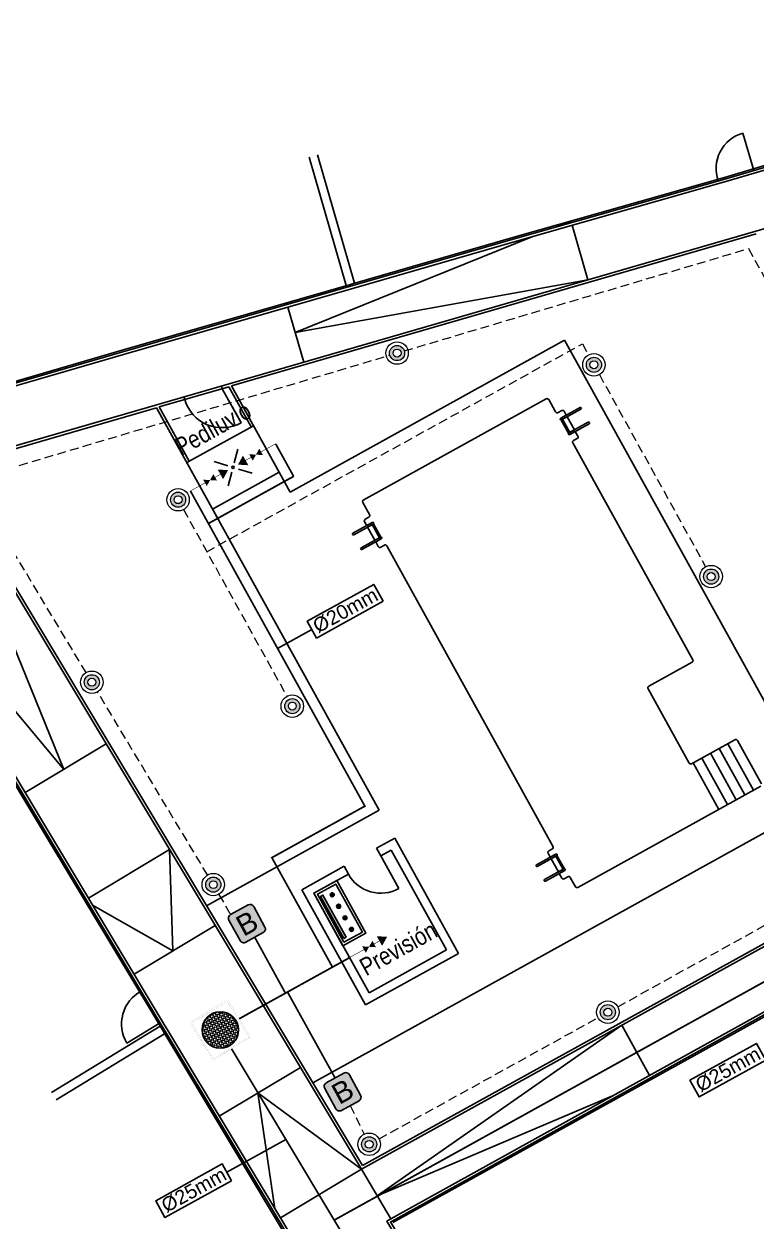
# Model space of a CAD drawing. Header units: millimetres. Extents: x 441156 to 441876, y 4514765 to 4515211.
# Drawn here: x 441502.18 to 441522.85, y 4514800.27 to 4514834.07 of the extents above; entities that cross this region are included whole.
import ezdxf

# ---------------------------------------------------------------- set-up
doc = ezdxf.new("R2010")
doc.units = ezdxf.units.MM
for name, pattern in [('CONTINUA', [0]), ('DASHED', [0.75, 0.5, -0.25]), ('HIDDEN', [0.375, 0.25, -0.125])]:
    doc.linetypes.add(name, pattern=pattern)
for name, color, linetype in [('01_piscinas', 254, 'Continuous'), ('01_textos', 7, 'Continuous'), ('INGIN CLIMATIZACION TEXTO', 7, 'Continuous'), ('INGIN ELECTRICIDAD ALUMBRADO', 120, 'HIDDEN'), ('INGIN FONTANERIA AGUA FRIA', 150, 'Continuous')]:
    doc.layers.add(name, color=color, linetype=linetype)
doc.layers.add('A-DETL', color=7, linetype='Continuous', lineweight=50, true_color=0x008000)
doc.layers.add('G-ANNO-TEXT', color=7, linetype='Continuous', lineweight=9)
doc.styles.add('Arial', font='arial.ttf', dxfattribs={"height": 0.09})
doc.styles.add('Arial Narrow', font='ARIALN.TTF', dxfattribs={"height": 0.25})
doc.styles.add('NIEVES2', font='sanss___.ttf')

# ---------------------------------------------------------------- blocks, each defined once
blk = doc.blocks.new('ARQUETA REGISTRO')
at = {"layer": 'INGIN FONTANERIA AGUA FRIA'}
h = blk.add_hatch(dxfattribs=at)
h.set_pattern_fill('ANGLE', color=256, scale=0.01)
h.set_pattern_definition([(0, (0, 0), (0, 0.06985), [0.0508, -0.01905]), (90, (0, 0), (-0.06985, 4e-18), [0.0508, -0.01905])])
edge = h.paths.add_edge_path()
edge.add_arc((52.458, 47.384), 0.416, 0, 360)
at = {"layer": 'INGIN FONTANERIA AGUA FRIA', "ltscale": 0.01, "const_width": 0.0015}
for points in [[(51.958, 47.884), (52.958, 47.884), (52.958, 46.884), (51.958, 46.884)], [(51.99, 47.852), (52.927, 47.852), (52.927, 46.916), (51.99, 46.916)]]:
    blk.add_lwpolyline(points, close=True, dxfattribs=at)
at = {"layer": 'INGIN FONTANERIA AGUA FRIA', "ltscale": 0.05}
blk.add_circle((52.458, 47.384), 0.416, dxfattribs=at)

msp = doc.modelspace()

# ---------------------------------------------------------------- hatches: boundary and pattern name
at = {"ltscale": 0.05}
h = msp.add_hatch(color=86, dxfattribs=at)
edge = h.paths.add_edge_path()
edge.add_line((441508.01443884, 4514808.92540083), (441508.50921253, 4514809.19696424))
edge.add_arc((441508.56550754, 4514809.09439781), 0.117, 28.760792309, 118.760792309, ccw=False)
edge.add_line((441508.66807397, 4514809.15069281), (441508.98366579, 4514808.57570175))
edge.add_arc((441508.88109936, 4514808.51940674), 0.117, -61.239207447, 28.760792722, ccw=False)
edge.add_line((441508.93739437, 4514808.41684031), (441508.44262067, 4514808.1452769))
edge.add_arc((441508.38632567, 4514808.24784333), 0.117, 208.760792446, 298.760792678, ccw=False)
edge.add_line((441508.28375924, 4514808.19154833), (441507.96816742, 4514808.76653939))
edge.add_arc((441508.07073384, 4514808.8228344), 0.117, 118.760792403, 208.76079246, ccw=False)
h = msp.add_hatch(color=86, dxfattribs=at)
edge = h.paths.add_edge_path()
edge.add_line((441510.71605103, 4514804.17924929), (441511.21082472, 4514804.4508127))
edge.add_arc((441511.26711973, 4514804.34824627), 0.117, 28.760792709, 118.760792089, ccw=False)
edge.add_line((441511.36968616, 4514804.40454128), (441511.68527798, 4514803.82955021))
edge.add_arc((441511.58271155, 4514803.7732552), 0.117, -61.239207666, 28.760792322, ccw=False)
edge.add_line((441511.63900656, 4514803.67068877), (441511.14423286, 4514803.39912537))
edge.add_arc((441511.08793786, 4514803.50169179), 0.117, 208.760792446, 298.760792678, ccw=False)
edge.add_line((441510.98537143, 4514803.44539679), (441510.6697796, 4514804.02038786))
edge.add_arc((441510.77234603, 4514804.07668286), 0.117, 118.760792403, 208.76079246, ccw=False)
at = {"layer": 'A-DETL', "linetype": 'CONTINUA', "lineweight": -3, "ltscale": 0.25, "true_color": 0xff8040}
h = msp.add_hatch(color=11, dxfattribs=at)
h.dxf.hatch_style = 1
h.paths.add_polyline_path([(441511.20914899, 4514808.25419417), (441510.5531271, 4514809.43953111), (441510.61874754, 4514809.47584858), (441511.27476943, 4514808.29051164)])
h = msp.add_hatch(color=11, dxfattribs=at)
h.dxf.hatch_style = 1
edge = h.paths.add_edge_path()
edge.add_arc((441510.8831025, 4514809.48641685), 0.05543369, 118.962229798, 478.962229798)
h = msp.add_hatch(color=11, dxfattribs=at)
h.dxf.hatch_style = 1
edge = h.paths.add_edge_path()
edge.add_arc((441511.06343722, 4514809.16057801), 0.05543369, 118.962229798, 478.962229798)
h = msp.add_hatch(color=11, dxfattribs=at)
h.dxf.hatch_style = 1
edge = h.paths.add_edge_path()
edge.add_arc((441511.24377195, 4514808.83473917), 0.05543369, 118.962229798, 478.962229798)
h = msp.add_hatch(color=11, dxfattribs=at)
h.dxf.hatch_style = 1
edge = h.paths.add_edge_path()
edge.add_arc((441511.42410667, 4514808.50890034), 0.05543369, 118.962229798, 478.962229798)
at = {"layer": 'INGIN ELECTRICIDAD ALUMBRADO', "linetype": 'CONTINUA', "lineweight": 13}
h = msp.add_hatch(color=86, dxfattribs=at)
h.dxf.hatch_style = 1
edge = h.paths.add_edge_path()
edge.add_arc((441512.71338391, 4514824.77835627), 0.11124836, 177.981989118, 537.981989118)
edge = h.paths.add_edge_path()
edge.add_arc((441512.71338391, 4514824.77835627), 0.21369962, 177.981989118, 357.981989118)
edge.add_arc((441512.71338391, 4514824.77835627), 0.21369962, 357.981989118, 537.981989118)
h = msp.add_hatch(color=86, dxfattribs=at)
h.dxf.hatch_style = 1
edge = h.paths.add_edge_path()
edge.add_arc((441518.2711758, 4514824.44778097), 0.11124836, 177.981989118, 537.981989118)
edge = h.paths.add_edge_path()
edge.add_arc((441518.2711758, 4514824.44778097), 0.21369962, 177.981989118, 357.981989118)
edge.add_arc((441518.2711758, 4514824.44778097), 0.21369962, 357.981989118, 537.981989118)
h = msp.add_hatch(color=86, dxfattribs=at)
h.dxf.hatch_style = 1
edge = h.paths.add_edge_path()
edge.add_arc((441506.53153864, 4514820.63825259), 0.11124836, 0, 360)
edge = h.paths.add_edge_path()
edge.add_arc((441506.53153864, 4514820.63825259), 0.21369962, 0, 180)
edge.add_arc((441506.53153864, 4514820.63825259), 0.21369962, 180, 360)
h = msp.add_hatch(color=86, dxfattribs=at)
h.dxf.hatch_style = 1
edge = h.paths.add_edge_path()
edge.add_arc((441521.57897376, 4514818.46799112), 0.11124836, 177.981989118, 537.981989118)
edge = h.paths.add_edge_path()
edge.add_arc((441521.57897376, 4514818.46799112), 0.21369962, 177.981989118, 357.981989118)
edge.add_arc((441521.57897376, 4514818.46799112), 0.21369962, 357.981989118, 537.981989118)
h = msp.add_hatch(color=86, dxfattribs=at)
h.dxf.hatch_style = 1
edge = h.paths.add_edge_path()
edge.add_arc((441504.09559606, 4514815.48458948), 0.11124836, 0, 360)
edge = h.paths.add_edge_path()
edge.add_arc((441504.09559606, 4514815.48458948), 0.21369962, 0, 180)
edge.add_arc((441504.09559606, 4514815.48458948), 0.21369962, 180, 360)
h = msp.add_hatch(color=86, dxfattribs=at)
h.dxf.hatch_style = 1
edge = h.paths.add_edge_path()
edge.add_arc((441509.75612117, 4514814.81189701), 0.11124836, 0, 360)
edge = h.paths.add_edge_path()
edge.add_arc((441509.75612117, 4514814.81189701), 0.21369962, 0, 180)
edge.add_arc((441509.75612117, 4514814.81189701), 0.21369962, 180, 360)
h = msp.add_hatch(color=86, dxfattribs=at)
h.dxf.hatch_style = 1
edge = h.paths.add_edge_path()
edge.add_arc((441507.52547312, 4514809.77185368), 0.11124836, 0, 360)
edge = h.paths.add_edge_path()
edge.add_arc((441507.52547312, 4514809.77185368), 0.21369962, 0, 180)
edge.add_arc((441507.52547312, 4514809.77185368), 0.21369962, 180, 360)
h = msp.add_hatch(color=86, dxfattribs=at)
h.dxf.hatch_style = 1
edge = h.paths.add_edge_path()
edge.add_arc((441518.66531614, 4514806.17016325), 0.11124836, -122.075540374, 237.924459626, ccw=False)
edge = h.paths.add_edge_path()
edge.add_arc((441518.66531614, 4514806.17016325), 0.21369962, 57.924459626, 237.924459626, ccw=False)
edge.add_arc((441518.66531614, 4514806.17016325), 0.21369962, -122.075540374, 57.924459626, ccw=False)
h = msp.add_hatch(color=86, dxfattribs=at)
h.dxf.hatch_style = 1
edge = h.paths.add_edge_path()
edge.add_arc((441511.92695436, 4514802.44083308), 0.11124836, 0, 360)
edge = h.paths.add_edge_path()
edge.add_arc((441511.92695436, 4514802.44083308), 0.21369962, 0, 180)
edge.add_arc((441511.92695436, 4514802.44083308), 0.21369962, 180, 360)
at = {"layer": 'INGIN FONTANERIA AGUA FRIA'}
h = msp.add_hatch(color=256, dxfattribs=at)
h.dxf.hatch_style = 1
h.paths.add_polyline_path([(441508.36317579, 4514821.88317102), (441508.51292264, 4514821.61260005), (441508.22410781, 4514821.62901425)])
h = msp.add_hatch(color=256, dxfattribs=at)
h.dxf.hatch_style = 1
h.paths.add_polyline_path([(441508.53852532, 4514821.9213098), (441508.63835655, 4514821.74092915), (441508.73133174, 4514821.90989143)])
h = msp.add_hatch(color=256, dxfattribs=at)
h.dxf.hatch_style = 1
h.paths.add_polyline_path([(441508.82404372, 4514822.07932927), (441508.92387496, 4514821.89894863), (441508.73133174, 4514821.90989143)])
h = msp.add_hatch(color=256, dxfattribs=at)
h.dxf.hatch_style = 1
h.paths.add_polyline_path([(441507.65149994, 4514821.48929573), (441507.8012468, 4514821.21872476), (441507.94070958, 4514821.47216818)])
h = msp.add_hatch(color=256, dxfattribs=at)
h.dxf.hatch_style = 1
h.paths.add_polyline_path([(441507.24054763, 4514821.20294716), (441507.34037886, 4514821.02256651), (441507.43335405, 4514821.19152879)])
h = msp.add_hatch(color=256, dxfattribs=at)
h.dxf.hatch_style = 1
h.paths.add_polyline_path([(441507.52606603, 4514821.36096663), (441507.62589727, 4514821.18058599), (441507.43335405, 4514821.19152879)])
h = msp.add_hatch(color=256, dxfattribs=at)
h.dxf.hatch_style = 1
h.paths.add_polyline_path([(441512.1412356, 4514808.3148063), (441512.29098246, 4514808.04423533), (441512.43044524, 4514808.29767875)])
h = msp.add_hatch(color=256, dxfattribs=at)
h.dxf.hatch_style = 1
h.paths.add_polyline_path([(441511.73028329, 4514808.02845773), (441511.83011452, 4514807.84807708), (441511.92308971, 4514808.01703936)])
h = msp.add_hatch(color=256, dxfattribs=at)
h.dxf.hatch_style = 1
h.paths.add_polyline_path([(441512.01580169, 4514808.1864772), (441512.11563293, 4514808.00609656), (441511.92308971, 4514808.01703936)])

# ---------------------------------------------------------------- linework, layer by layer
at = {"color": 5, "ltscale": 0.05, "elevation": 0.00000131}
for points in [[(441508.01443884, 4514808.92540083), (441508.50921253, 4514809.19696424, -0.4142135624), (441508.66807397, 4514809.15069281), (441508.98366579, 4514808.57570175, -0.4142135624), (441508.93739437, 4514808.41684031), (441508.44262067, 4514808.1452769, -0.4142135624), (441508.28375924, 4514808.19154833), (441507.96816742, 4514808.76653939, -0.4142135624)], [(441510.71605103, 4514804.17924929), (441511.21082472, 4514804.4508127, -0.4142135624), (441511.36968616, 4514804.40454128), (441511.68527798, 4514803.82955021, -0.4142135624), (441511.63900656, 4514803.67068877), (441511.14423286, 4514803.39912537, -0.4142135624), (441510.98537143, 4514803.44539679), (441510.6697796, 4514804.02038786, -0.4142135624)]]:
    msp.add_lwpolyline(points, format="xyb", close=True, dxfattribs=at)
at = {"layer": '01_piscinas'}
for p, q in [((441526.05128841, 4514830.94636513, 0.00000053), (441521.95398454, 4514829.73861566, 0.00000053)), ((441522.47139241, 4514830.98796063, 0.00000053), (441522.78297523, 4514829.93339231, 0.00000053)), ((441499.82095516, 4514821.54443353, -0.00000034), (441531.23183397, 4514830.65012054, 0.00000131)), ((441510.2284281, 4514830.30728097, 0.00000053), (441511.27515256, 4514826.68132594, 0.00000053)), ((441511.51534477, 4514826.75066355, 0.00000053), (441510.46867434, 4514830.37643142, 0.00000053)), ((441521.95398454, 4514829.73861566, 0.00000053), (441516.04495787, 4514828.05825197, 0.00000053)), ((441517.61990971, 4514828.5061247, 0.0000006), (441517.63372504, 4514828.4584675, -0.00000099)), ((441517.65460731, 4514828.38643225, -0.0000034), (441518.1017842, 4514826.8438557, -0.0000549)), ((441508.03868257, 4514823.84857943, -0.00001519), (441522.84802958, 4514828.14165507, 0.00000131)), ((441516.04495787, 4514828.05825197, 0.00000053), (441511.45381232, 4514826.73290064, 0.00000053)), ((441511.39524866, 4514826.71599474, 0.00000053), (441504.95337216, 4514824.85638269, 0.00000053)), ((441511.45381232, 4514826.73290064, 0.00000053), (441511.39524866, 4514826.71599474, 0.00000053)), ((441509.59567204, 4514826.19650103, 0.00000111), (441509.609489, 4514826.14883816, -0.00000048)), ((441509.63037102, 4514826.07680381, -0.00000289), (441510.08196408, 4514824.51899327, -0.0000549)), ((441504.95337216, 4514824.85638269, 0.00000053), (441498.98688818, 4514823.12446865, 0.00000053)), ((441509.69531915, 4514820.85527605, 0.00000131), (441517.43939835, 4514825.14121812, 0.00000131)), ((441523.34690133, 4514814.46721222, 0.00000131), (441517.43939835, 4514825.14121812, 0.00000131)), ((441505.99595542, 4514823.25641408, -0.00001276), (441507.96481373, 4514823.82716562, -0.00001674)), ((441507.75471929, 4514823.84435523, -0.00015784), (441507.7756029, 4514823.77231538, -0.00001439)), ((441508.59354165, 4514822.69114496, 0.00000219), (441507.96481373, 4514823.82716563, 0.00000219)), ((441508.03868257, 4514823.84857943, 0.00000219), (441509.69531915, 4514820.85527605, 0.00000219)), ((441506.69821605, 4514823.53808592, -0.00015784), (441506.71909965, 4514823.46604606, -0.00001439)), ((441507.77560291, 4514823.77231534, -0.00001439), (441508.30825916, 4514822.80988232, -0.00001439)), ((441516.926804, 4514823.486, 0.00000131), (441511.75591386, 4514820.62418325, 0.00000131)), ((441499.93539913, 4514821.49952186, -0.00000053), (441505.92208659, 4514823.23500028, -0.00001261)), ((441505.92208659, 4514823.23500028, 0.00000131), (441512.21190328, 4514811.87020865, 0.00000131)), ((441505.99595542, 4514823.25641408, 0.00000131), (441506.8445315, 4514821.72315949, 0.00000131)), ((441517.18909434, 4514823.11533528, 0.00000131), (441516.99476261, 4514823.46646469, 0.00000131)), ((441517.36186732, 4514823.1537794, 0.00000131), (441517.25704341, 4514823.0957947, 0.00000131)), ((441517.8797218, 4514823.24024749, 0.00000131), (441517.33281891, 4514822.9377211, 0.00000131)), ((441517.90392392, 4514823.19649526, 0.00000131), (441517.35702102, 4514822.89396886, 0.00000131)), ((441517.33281891, 4514822.9377211, 0.00000131), (441517.49032694, 4514823.0248487, 0.00000131)), ((441517.55353362, 4514822.5132769, 0.00000131), (441517.34467631, 4514822.89084617, 0.00000131)), ((441517.34624599, 4514822.88800852, 0.00000131), (441517.38345967, 4514822.90859374, 0.00000131)), ((441517.55196394, 4514822.51611455, 0.00000131), (441517.34624599, 4514822.88800852, 0.00000131)), ((441517.51452905, 4514822.98109647, 0.00000131), (441517.38345967, 4514822.90859374, 0.00000131)), ((441517.38345967, 4514822.90859374, 0.00000131), (441517.58917762, 4514822.53669978, 0.00000131)), ((441517.38345967, 4514822.90859374, 0.00000131), (441517.58917762, 4514822.53669978, 0.00000131)), ((441517.49032694, 4514823.0248487, 0.00000131), (441517.42982166, 4514823.13422928, 0.00000131)), ((441517.720247, 4514822.6092025, 0.00000131), (441517.51452905, 4514822.98109647, 0.00000131)), ((441518.10964187, 4514822.82460129, 0.00000131), (441517.56273897, 4514822.52207489, 0.00000131)), ((441506.84366343, 4514821.72267905, 0.00000219), (441506.24952502, 4514822.79620146, 0.00000219)), ((441508.65916208, 4514822.72746243, 0.00000219), (441506.77891107, 4514821.68684202, 0.00000219)), ((441517.58917762, 4514822.53669978, 0.00000131), (441517.55196394, 4514822.51611455, 0.00000131)), ((441518.13384398, 4514822.78084906, 0.00000131), (441517.58694108, 4514822.47832266, 0.00000131)), ((441517.74444912, 4514822.56545027, 0.00000131), (441517.58694108, 4514822.47832266, 0.00000131)), ((441517.58917762, 4514822.53669978, 0.00000131), (441517.720247, 4514822.6092025, 0.00000131)), ((441517.81705545, 4514822.43419357, 0.00000131), (441517.74444912, 4514822.56545027, 0.00000131)), ((441521.06231942, 4514816.11697617, 0.00000131), (441517.6733273, 4514822.24039615, 0.00000131)), ((441517.69287215, 4514822.30836003, 0.00000131), (441517.79750533, 4514822.36623922, 0.00000131)), ((441508.22100796, 4514822.06747411, 0.00000219), (441508.11621703, 4514821.67749886, 0.00000219)), ((441499.82095516, 4514821.54443353, 0.00000053), (441511.71189566, 4514801.73911684, 0.00000053)), ((441499.93539913, 4514821.49952186, 0.00000053), (441511.73892718, 4514801.83979762, 0.00000053)), ((441506.8445315, 4514821.72315949, 0.00000131), (441506.77891107, 4514821.68684202, 0.00000219)), ((441507.93433351, 4514821.59625685, 0.00000219), (441507.54800671, 4514821.71462531, 0.00000219)), ((441508.61884429, 4514821.38652642, 0.00000219), (441508.23251749, 4514821.50489488, 0.00000219)), ((441509.38551151, 4514821.41505377, 0.00000219), (441507.5052605, 4514820.37443335, 0.00000219)), ((441508.04590318, 4514821.41582869, 0.00000219), (441507.94111224, 4514821.02585345, 0.00000219)), ((441511.74463877, 4514820.56195084, 0.00000131), (441511.94196611, 4514820.20540879, 0.00000131)), ((441511.91964293, 4514820.14334272, 0.00000131), (441511.81481901, 4514820.08535802, 0.00000131)), ((441511.46637931, 4514819.6926243, 0.00000131), (441512.01328221, 4514819.9951507, 0.00000131)), ((441511.49058142, 4514819.64887207, 0.00000131), (441512.03748432, 4514819.95139846, 0.00000131)), ((441511.79526889, 4514820.01740367, 0.00000131), (441511.85577417, 4514819.90802309, 0.00000131)), ((441511.85577417, 4514819.90802309, 0.00000131), (441512.01328221, 4514819.9951507, 0.00000131)), ((441512.01104567, 4514819.93677358, 0.00000131), (441511.87997629, 4514819.86427086, 0.00000131)), ((441511.87997629, 4514819.86427086, 0.00000131), (441512.08569424, 4514819.49237689, 0.00000131)), ((441512.04825935, 4514819.95735881, 0.00000131), (441512.01104567, 4514819.93677358, 0.00000131)), ((441512.21676362, 4514819.56487961, 0.00000131), (441512.01104567, 4514819.93677358, 0.00000131)), ((441512.01104567, 4514819.93677358, 0.00000131), (441512.21676362, 4514819.56487961, 0.00000131)), ((441512.04668967, 4514819.96019646, 0.00000131), (441512.25554698, 4514819.58262719, 0.00000131)), ((441512.2539773, 4514819.58546484, 0.00000131), (441512.04825935, 4514819.95735881, 0.00000131)), ((441511.69629937, 4514819.2769781, 0.00000131), (441512.24320227, 4514819.57950449, 0.00000131)), ((441511.72050148, 4514819.23322586, 0.00000131), (441512.26740438, 4514819.53575226, 0.00000131)), ((441512.08569424, 4514819.49237689, 0.00000131), (441512.21676362, 4514819.56487961, 0.00000131)), ((441512.26740438, 4514819.53575226, 0.00000131), (441512.10989635, 4514819.44862466, 0.00000131)), ((441512.10989635, 4514819.44862466, 0.00000131), (441512.18250268, 4514819.31736796, 0.00000131)), ((441512.21676362, 4514819.56487961, 0.00000131), (441512.2539773, 4514819.58546484, 0.00000131)), ((441512.25045703, 4514819.29781784, 0.00000131), (441512.35509021, 4514819.35569704, 0.00000131)), ((441512.42304881, 4514819.33616173, 0.00000131), (441517.12352858, 4514810.8430727, 0.00000131)), ((441498.86355519, 4514817.69998217, 0.00000053), (441506.08685011, 4514805.66846837, 0.00000053)), ((441519.81786935, 4514815.37109143, 0.00000131), (441521.04278411, 4514816.04901756, 0.00000131)), ((441520.96049313, 4514813.20327896, 0.00000131), (441519.79833405, 4514815.30313282, 0.00000131)), ((441504.50378014, 4514813.74481233, 0.00000053), (441502.21195226, 4514812.36881873, 0.00000053)), ((441522.25336649, 4514813.86166979, 0.00000131), (441521.02845174, 4514813.18374365, 0.00000131)), ((441522.0521305, 4514813.75029621, 0.00000131), (441522.77847993, 4514812.43788754, 0.00000131)), ((441522.99925123, 4514812.61721972, 0.00000131), (441522.3213251, 4514813.84213448, 0.00000131)), ((441521.31718164, 4514813.34354053, 0.00000131), (441522.04353107, 4514812.03113186, 0.00000131)), ((441521.5621646, 4514813.47912575, 0.00000131), (441522.28851403, 4514812.16671709, 0.00000131)), ((441521.80714755, 4514813.61471098, 0.00000131), (441522.53349698, 4514812.30230231, 0.00000131)), ((441521.07219869, 4514813.2079553, 0.00000131), (441521.79854812, 4514811.89554663, 0.00000131)), ((441517.81757517, 4514809.6922867, 0.00000131), (441522.97971592, 4514812.54926112, 0.00000131)), ((441510.33436987, 4514804.17920065, 0.00000131), (441524.94855879, 4514812.26738847, 0.00000131)), ((441512.21190328, 4514811.87020865, 0.00000131), (441507.33744595, 4514809.17081822, 0.00000131)), ((441512.13529883, 4514810.79909575, 0.00000131), (441512.64872876, 4514811.08325231, 0.00000131)), ((441514.44879815, 4514807.82932867, 0.00000131), (441512.64724545, 4514811.08250453, 0.00000131)), ((441504.00044429, 4514809.38980891, 0.00000054), (441506.29233072, 4514810.76583765, 0.00000053)), ((441511.71189566, 4514801.73911684, 0.00000131), (441528.12086275, 4514810.82062035, 0.00000131)), ((441512.25635707, 4514810.58036097, 0.00000131), (441512.13529883, 4514810.79909575, 0.00000131)), ((441512.25635707, 4514810.58036097, 0.00000131), (441512.55006747, 4514810.74291429, 0.00000131)), ((441512.55006747, 4514810.74291429, 0.00000131), (441512.25639879, 4514810.58028564, 0.00000131)), ((441512.55006747, 4514810.74291429, 0.00000131), (441514.10872157, 4514807.92665111, 0.00000131)), ((441516.64773879, 4514810.33081252, 0.00000131), (441517.19464169, 4514810.63333892, 0.00000131)), ((441516.97662837, 4514810.6555919, 0.00000131), (441517.03713365, 4514810.54621132, 0.00000131)), ((441517.10100241, 4514810.78153094, 0.00000131), (441516.99617849, 4514810.72354624, 0.00000131)), ((441517.03713365, 4514810.54621132, 0.00000131), (441517.19464169, 4514810.63333892, 0.00000131)), ((441512.25635707, 4514810.58036097, 0.00000131), (441512.76503733, 4514809.66180537, 0.00000131)), ((441516.6719409, 4514810.28706029, 0.00000131), (441517.2188438, 4514810.58958669, 0.00000131)), ((441517.19240515, 4514810.57496181, 0.00000131), (441517.06133577, 4514810.50245908, 0.00000131)), ((441517.06133577, 4514810.50245908, 0.00000131), (441517.26705372, 4514810.13056511, 0.00000131)), ((441517.22961883, 4514810.59554703, 0.00000131), (441517.19240515, 4514810.57496181, 0.00000131)), ((441517.3981231, 4514810.20306784, 0.00000131), (441517.19240515, 4514810.57496181, 0.00000131)), ((441517.22804915, 4514810.59838468, 0.00000131), (441517.43690646, 4514810.22081541, 0.00000131)), ((441511.2167849, 4514810.29034014, 0.00000131), (441510.02243363, 4514809.628929, 0.00000131)), ((441511.33784319, 4514810.07160538, 0.00000131), (441510.36225169, 4514809.53133963, 0.00000131)), ((441511.33767101, 4514810.07191637, 0.00000131), (441511.21661277, 4514810.29065115, 0.00000131)), ((441516.87765885, 4514809.91516632, 0.00000131), (441517.42456175, 4514810.21769272, 0.00000131)), ((441516.90186097, 4514809.87141409, 0.00000131), (441517.44876386, 4514810.17394049, 0.00000131)), ((441517.26705372, 4514810.13056511, 0.00000131), (441517.3981231, 4514810.20306784, 0.00000131)), ((441517.44876386, 4514810.17394049, 0.00000131), (441517.29125583, 4514810.08681288, 0.00000131)), ((441517.29125583, 4514810.08681288, 0.00000131), (441517.36386216, 4514809.95555619, 0.00000131)), ((441517.3981231, 4514810.20306784, 0.00000131), (441517.43533678, 4514810.22365306, 0.00000131)), ((441517.43181651, 4514809.93600607, 0.00000131), (441517.53644969, 4514809.99388526, 0.00000131)), ((441517.60310368, 4514809.97654966, 0.00000131), (441517.74961657, 4514809.711822, 0.00000131)), ((441511.82461511, 4514806.37461772, 0.00000131), (441510.02243363, 4514809.628929, 0.00000131)), ((441511.73892718, 4514801.83979762, 0.00000131), (441526.26904662, 4514809.8814574, 0.00000131)), ((441503.89183693, 4514809.32460199, 0.00000054), (441503.93614343, 4514809.35120322, 0.00000054)), ((441511.92215208, 4514806.7145304, 0.00000131), (441510.36225169, 4514809.53133963, 0.00000131)), ((441505.28725825, 4514807.24642143, 0.00000054), (441507.57918679, 4514808.62247547, 0.00000053)), ((441511.82461511, 4514806.37461772, 0.00000131), (441514.44879815, 4514807.82932867, 0.00000131)), ((441511.92215208, 4514806.7145304, 0.00000131), (441514.10872157, 4514807.92665111, 0.00000131)), ((441512.59845351, 4514800.22967197, 0.00000053), (441525.76746385, 4514807.52858077, 0.00000053)), ((441505.17865088, 4514807.18121451, 0.00000054), (441505.22295738, 4514807.20781575, 0.00000054)), ((441506.02250781, 4514805.77564041, 0.00000053), (441502.96124246, 4514803.90829092, 0.00000053)), ((441505.08368951, 4514805.2994578, 0.00000053), (441506.02820812, 4514805.86653858, 0.00000053)), ((441506.08685011, 4514805.66846837, 0.00000053), (441506.12469945, 4514805.60542726, 0.00000053)), ((441506.12469945, 4514805.60542726, 0.00000053), (441513.3669609, 4514793.54285898, 0.00000053)), ((441512.15517459, 4514800.9843944, 0.00000092), (441519.05556281, 4514805.80415981, 0.00000131)), ((441519.05556281, 4514805.80415981, 0.00000131), (441519.84111833, 4514804.38682621, 0.00000059)), ((441503.08993124, 4514803.6939494, 0.00000053), (441506.1511945, 4514805.56129762, 0.00000053)), ((441509.98750852, 4514804.61122216, 0.00000131), (441507.69555024, 4514803.23515027, 0.00000131)), ((441519.9017145, 4514804.27749595, 0.00000053), (441519.45905509, 4514804.08931873, 0.00000055)), ((441519.87747603, 4514804.32122805, 0.00000055), (441519.9017145, 4514804.27749595, 0.00000053)), ((441518.79506595, 4514803.80705288, 0.00000059), (441512.15517459, 4514800.9843944, 0.00000092)), ((441507.63124937, 4514803.19654459, 0.00000131), (441507.58694288, 4514803.16994336, 0.00000131)), ((441511.71189566, 4514801.73911684, 0.00000131), (441509.41993738, 4514800.36304495, 0.00000131)), ((441511.71189566, 4514801.73911684, 0.00000131), (441512.53513754, 4514800.33747313, 0.00000059)), ((441509.35563652, 4514800.32443927, 0.00000131), (441509.31133002, 4514800.29783803, 0.00000131))]:
    msp.add_line(p, q, dxfattribs=at)
at = {"layer": '01_piscinas', "elevation": 0.00000053}
for points in [[(441488.36147703, 4514840.63501794), (441498.88254822, 4514823.04287855), (441499.0022266, 4514823.07724494), (441504.96874427, 4514824.80916876), (441511.46914902, 4514826.68567649), (441516.06019904, 4514828.01100024), (441521.9693607, 4514829.69140232), (441526.06689455, 4514830.89921958), (441526.50330728, 4514831.0281621), (441538.39712029, 4514834.54230884), (441541.47037051, 4514835.44102805), (441541.51327342, 4514835.45357427), (441546.6929363, 4514836.96827767, 0.0058354666), (441554.77314463, 4514839.28872511, -0.0022571436), (441555.35886523, 4514839.4343453, -0.0023177097), (441555.959982, 4514839.57795839, -0.0002338764), (441555.9752604, 4514839.58154858, -0.0001087055), (441556.00353455, 4514839.58815283, -0.0248112764), (441562.52723082, 4514840.77281209, -0.026463513), (441569.55476611, 4514841.36220903, -0.0051616495), (441570.93092289, 4514841.39033601, -0.0227587176), (441579.25280141, 4514841.09564258), (441584.27949858, 4514840.78954602), (441600.23372717, 4514839.81802652)], [(441488.28720961, 4514840.61307697), (441498.8477942, 4514822.95486776), (441499.02303049, 4514823.00518795), (441504.98959869, 4514824.73712644), (441511.4899503, 4514826.61361882), (441516.08085705, 4514827.93890122), (441521.9902212, 4514829.61936088), (441526.0881, 4514830.82727982), (441526.5245586, 4514830.95623588), (441538.41827141, 4514834.47035301), (441541.49142133, 4514835.3690429), (441541.53432424, 4514835.38158912), (441546.71339255, 4514836.89611864, 0.0058339136), (441554.79313602, 4514839.21642046, -0.0022510891), (441555.37663191, 4514839.36148005, -0.002317905), (441555.97712215, 4514839.5049432, -0.0002346539), (441555.99238282, 4514839.50852925, -0.0001087055), (441556.02057791, 4514839.51511501, -0.0248121987), (441562.53719924, 4514840.69847709, -0.0264644379), (441569.55707268, 4514841.2872445, -0.0051616495), (441570.93168133, 4514841.31533984, -0.0227607777), (441579.24749072, 4514841.02082704), (441584.27493996, 4514840.71468469), (441600.2318393, 4514839.74300255)], [(441600.15542645, 4514836.84526939, 0.0164873178), (441596.29495593, 4514836.51536975, 0.0147570251), (441588.85666332, 4514835.40842934, 0.0064753203), (441583.08003958, 4514834.10548181, 0.0081662383), (441575.84636256, 4514832.24974676, 0.0216544653), (441566.72691572, 4514829.13504235, 0.0203224531), (441558.44317938, 4514825.50445053, 0.0071301443), (441552.8844203, 4514822.6439482, 0.0002218274), (441552.71279905, 4514822.55241672), (441551.42359411, 4514821.85298122), (441550.13470721, 4514821.15371826, 0.0026809456), (441548.08215867, 4514820.00791291), (441541.18054052, 4514816.1888006), (441538.56552048, 4514814.745731), (441530.65125505, 4514810.37833203), (441525.70833685, 4514807.63872531), (441512.53909855, 4514800.33969015), (441512.42506278, 4514800.27586286), (441523.2070084, 4514782.27945409)], [(441600.15344326, 4514836.77006272, 0.0164621357), (441596.30380182, 4514836.44089324, 0.0147546948), (441588.87105538, 4514835.33481359, 0.0064740219), (441583.09748773, 4514834.03253962, 0.0081654849), (441575.86684779, 4514832.17759532, 0.021652917), (441566.75420638, 4514829.06518378, 0.0203218385), (441558.47629742, 4514825.4371581, 0.0071298324), (441552.9196851, 4514822.5777561, 0.0002215412), (441552.74834387, 4514822.48637409), (441551.45935947, 4514821.78705824), (441550.1706931, 4514821.08791493, 0.002681048), (441548.11877003, 4514819.94245511), (441541.21681548, 4514816.12315664), (441538.60175705, 4514814.68006586), (441530.68755222, 4514810.31270033), (441525.74469455, 4514807.57312716), (441512.57559303, 4514800.27416781), (441512.52909938, 4514800.24814472), (441523.27134543, 4514782.31799947)]]:
    msp.add_lwpolyline(points, format="xyb", dxfattribs=at)
at = {"layer": '01_piscinas'}
for points, elevation in [([(441520.93744439, 4514781.03400781), (441513.4201436, 4514793.5546762), (441513.41129732, 4514793.56941039), (441506.16903586, 4514805.63197867), (441506.13118652, 4514805.69501978), (441498.88215529, 4514817.76940139), (441498.88191799, 4514817.76925891), (441491.6499799, 4514829.8146328), (441485.63680293, 4514839.83006212)], 0.00000053), ([(441521.00174526, 4514781.07261349), (441513.48444446, 4514793.59328188), (441513.47559818, 4514793.60801607), (441506.23333673, 4514805.67058435), (441506.19548739, 4514805.73362546), (441498.9078517, 4514817.87230876), (441498.90761313, 4514817.87216553), (441491.71428076, 4514829.85323848), (441485.7111033, 4514839.85201283)], 0.00000053), ([(441517.19090909, 4514828.33254289), (441517.61990971, 4514828.5061247)], -0.0000549), ([(441518.1017842, 4514826.8438557), (441509.83881806, 4514825.35774715), (441516.54246215, 4514828.07016894)], -0.0000549), ([(441497.99832732, 4514819.3866541), (441503.30349732, 4514813.02417292), (441499.87109826, 4514821.46091617)], 0.00000053), ([(441504.11688285, 4514809.19586249), (441506.37891884, 4514807.90184499), (441506.29233072, 4514810.76583765)], 0.00000054), ([(441503.89183693, 4514809.32460199), (441503.98364467, 4514809.27208256)], 0.00000054), ([(441509.26390654, 4514800.62292686), (441508.7872257, 4514803.89058276), (441511.71189566, 4514801.73911684)], 0.00000053), ([(441509.31133002, 4514800.29783803), (441509.29198356, 4514800.43045839)], 0.00000053)]:
    msp.add_lwpolyline(points, dxfattribs=dict(at, elevation=elevation))
msp.add_circle((441508.08221129, 4514821.55094789, 0.00000219), 0.035, dxfattribs=at)
for centre, radius, start, end in [((441522.76891096, 4514829.98099355, 0.00000053), 1.05, 106.460305582, 199.141828248), ((441516.95101565, 4514823.44225304, 0.00000131), 0.05, 28.962229783, 118.962229839), ((441507.77560291, 4514823.77231534, -0.00001439), 1.1, 196.166322242, 298.962229836), ((441517.38606943, 4514823.11002717, 0.00000131), 0.05, 28.949741398, 118.949741423), ((441517.89182286, 4514823.21837138, 0.00000131), 0.025, 298.949741423, 118.949741423), ((441517.23284129, 4514823.13954693, 0.00000131), 0.05, 208.962229783, 298.949741423), ((441517.34491996, 4514822.91584498, 0.00000131), 0.025, 118.949741423, 269.441573342), ((441517.34491996, 4514822.91584498, 0.00000131), 0.025, 118.949741423, 298.949741423), ((441518.12174292, 4514822.80272518, 0.00000131), 0.025, 298.949741423, 118.949741423), ((441517.57484003, 4514822.50019878, 0.00000131), 0.025, 118.949741423, 298.949741423), ((441517.57484003, 4514822.50019878, 0.00000131), 0.025, 148.457909461, 298.949741423), ((441517.71707426, 4514822.2646078, 0.00000131), 0.05, 118.949741423, 208.962229783), ((441517.77330322, 4514822.40999146, 0.00000131), 0.05, 298.949741423, 28.949741398), ((441511.78838573, 4514820.58616249, 0.00000131), 0.05, 130.49918884, 208.962229783), ((441511.89544082, 4514820.18709495, 0.00000131), 0.05, 298.949741423, 21.486184868), ((441511.83902113, 4514820.04160578, 0.00000131), 0.05, 118.949741423, 208.949741398), ((441512.02538326, 4514819.97327458, 0.00000131), 0.025, 328.457909461, 118.949741423), ((441512.02538326, 4514819.97327458, 0.00000131), 0.025, 298.949741423, 118.949741423), ((441511.47848037, 4514819.67074818, 0.00000131), 0.025, 118.949741423, 298.949741423), ((441512.25530333, 4514819.55762838, 0.00000131), 0.025, 298.949741423, 118.949741423), ((441512.25530333, 4514819.55762838, 0.00000131), 0.025, 298.949741423, 89.441573342), ((441511.70840043, 4514819.25510198, 0.00000131), 0.025, 118.949741423, 298.949741423), ((441512.22625492, 4514819.34157008, 0.00000131), 0.05, 208.949741398, 298.949741423), ((441512.37929232, 4514819.31194481, 0.00000131), 0.05, 28.962229783, 118.949741423), ((441521.01857246, 4514816.09276452, 0.00000131), 0.05, 298.962229839, 28.962229783), ((441519.842081, 4514815.32734447, 0.00000131), 0.05, 118.962229839, 208.962229783), ((441522.27757814, 4514813.81792283, 0.00000131), 0.05, 28.962229783, 118.962229839), ((441521.00424009, 4514813.22749061, 0.00000131), 0.05, 208.962229783, 298.962229839), ((441517.02038061, 4514810.67979401, 0.00000131), 0.05, 118.949741423, 208.949741398), ((441517.0768003, 4514810.82528317, 0.00000131), 0.05, 298.949741423, 20.841899191), ((441517.20674274, 4514810.6114628, 0.00000131), 0.025, 328.457909461, 118.949741423), ((441517.20674274, 4514810.6114628, 0.00000131), 0.025, 298.949741423, 118.949741423), ((441516.65983985, 4514810.3089364, 0.00000131), 0.025, 118.949741423, 298.949741423), ((441512.25635707, 4514810.58036097, 0.00000131), 1.05, 208.962229843, 298.976927987), ((441517.43666281, 4514810.1958166, 0.00000131), 0.025, 298.949741423, 118.949741423), ((441517.43666281, 4514810.1958166, 0.00000131), 0.025, 298.949741423, 89.441573342), ((441517.5606518, 4514809.95013303, 0.00000131), 0.05, 31.892859339, 118.949741423), ((441516.88975991, 4514809.8932902, 0.00000131), 0.025, 118.949741423, 298.949741423), ((441517.4076144, 4514809.9797583, 0.00000131), 0.05, 208.949741398, 298.949741423), ((441517.79336353, 4514809.73603365, 0.00000131), 0.05, 208.962229783, 298.962229839), ((441505.98390162, 4514805.83993735, 0.00000053), 1.05, 118.159125271, 210.980239914)]:
    msp.add_arc(centre, radius, start, end, dxfattribs=at)
at = {"layer": 'A-DETL', "color": 11, "linetype": 'CONTINUA', "lineweight": -3, "ltscale": 0.25, "true_color": 0xff8040, "elevation": 0.00000131}
for points in [[(441511.1858179, 4514808.04372465), (441510.36239636, 4514809.53152862), (441511.01208053, 4514809.89109476), (441511.83550206, 4514808.4032908)], [(441511.21512086, 4514808.14566256), (441510.46433426, 4514809.50222565), (441510.98277757, 4514809.78915686), (441511.73356416, 4514808.43259376)], [(441511.20914899, 4514808.25419417), (441510.5531271, 4514809.43953111), (441510.61874754, 4514809.47584858), (441511.27476943, 4514808.29051164)]]:
    msp.add_lwpolyline(points, close=True, dxfattribs=at)
at = {"layer": 'A-DETL', "color": 11, "linetype": 'CONTINUA', "lineweight": -3, "ltscale": 0.25, "true_color": 0xff8040}
for centre in [(441510.8831025, 4514809.48641685, 0.00000131), (441511.06343722, 4514809.16057801, 0.00000131), (441511.24377195, 4514808.83473917, 0.00000131), (441511.42410667, 4514808.50890034, 0.00000131)]:
    msp.add_circle(centre, 0.05543369, dxfattribs=at)
at = {"layer": 'INGIN CLIMATIZACION TEXTO', "color": 2, "linetype": 'Continuous', "ltscale": 0.5}
for p, q in [((441510.30862684, 4514816.97139508, 0.00000219), (441509.34189649, 4514816.43636048, 0.00000219)), ((441509.57708053, 4514802.57368162, 0.00000053), (441507.90875952, 4514801.65035335, 0.00000053))]:
    msp.add_line(p, q, dxfattribs=at)
for points, elevation in [([(441512.31796057, 4514817.7737704), (441510.43983269, 4514816.73432503), (441510.17742099, 4514817.20846513), (441512.05554886, 4514818.2479105)], 0.00000219), ([(441523.11976429, 4514804.81682022), (441521.24163641, 4514803.77737485), (441520.97922471, 4514804.25151495), (441522.85735259, 4514805.29096032)], 0.00000053), ([(441508.03996537, 4514801.4132833), (441506.16183749, 4514800.37383793), (441505.89942579, 4514800.84797803), (441507.77755367, 4514801.8874234)], 0.00000053)]:
    msp.add_lwpolyline(points, close=True, dxfattribs=dict(at, elevation=elevation))
at = {"layer": 'INGIN ELECTRICIDAD ALUMBRADO', "color": 86, "lineweight": 13}
for p, q in [((441522.63503592, 4514827.72745418, 0.00004293), (441524.68451401, 4514824.02243698, 0.00002735)), ((441517.94488405, 4514825.03764653, 0.00004262), (441518.1175992, 4514824.72541456, 0.00004131)), ((441518.42475241, 4514824.17014737, 0.00003897), (441521.42539715, 4514818.74562472, 0.00001616)), ((441518.94291625, 4514806.32380037, 0.00000131), (441525.1260778, 4514809.74585631, 0.00000131)), ((441512.20455447, 4514802.5944702, 0.00000131), (441518.38771602, 4514806.01652614, 0.00000131)), ((441511.39161971, 4514803.53490707, 0.00000131), (441511.7875066, 4514802.72582521, 0.00000131))]:
    msp.add_line(p, q, dxfattribs=at)
for points, elevation in [([(441512.91822604, 4514824.83924326), (441522.63503592, 4514827.72745418)], 0.00000053), ([(441507.34384723, 4514819.17052811), (441517.94488405, 4514825.03764653)], 0.00000219), ([(441500.96984766, 4514821.28772406), (441512.50854177, 4514824.71746928)], 0.00000053), ([(441503.93227891, 4514815.75660731), (441500.82903613, 4514820.92530746)], 0.00000053), ([(441506.68517576, 4514820.36065247), (441509.60248405, 4514815.08949713)], 0.00000053), ([(441507.36215598, 4514810.0438715), (441504.2589132, 4514815.21257165)], 0.00000053), ([(441507.68417753, 4514809.49711908), (441508.01443884, 4514808.92540083)], 0.00000053)]:
    msp.add_lwpolyline(points, dxfattribs=dict(at, elevation=elevation))
at = {"layer": 'INGIN ELECTRICIDAD ALUMBRADO', "color": 86, "linetype": 'CONTINUA', "lineweight": 13}
for centre, radius in [((441512.71338391, 4514824.77835627, 0.00000053), 0.31727935), ((441512.71338391, 4514824.77835627, 0.00000053), 0.21369962), ((441512.71338391, 4514824.77835627, 0.00000053), 0.11124836), ((441518.2711758, 4514824.44778097, 0.00004014), 0.31727935), ((441518.2711758, 4514824.44778097, 0.00004014), 0.21369962), ((441518.2711758, 4514824.44778097, 0.00004014), 0.11124836), ((441506.53153864, 4514820.63825259, 0.00000053), 0.31727935), ((441506.53153864, 4514820.63825259, 0.00000053), 0.21369962), ((441506.53153864, 4514820.63825259, 0.00000053), 0.11124836), ((441521.57897376, 4514818.46799112, 0.000015), 0.31727935), ((441521.57897376, 4514818.46799112, 0.000015), 0.21369962), ((441521.57897376, 4514818.46799112, 0.000015), 0.11124836), ((441504.09559606, 4514815.48458948, 0.00000014), 0.31727935), ((441504.09559606, 4514815.48458948, 0.00000014), 0.21369962), ((441504.09559606, 4514815.48458948, 0.00000014), 0.11124836), ((441509.75612117, 4514814.81189701, 0.00000053), 0.31727935), ((441509.75612117, 4514814.81189701, 0.00000053), 0.21369962), ((441509.75612117, 4514814.81189701, 0.00000053), 0.11124836), ((441507.52547312, 4514809.77185368, 0.00000053), 0.31727935), ((441507.52547312, 4514809.77185368, 0.00000053), 0.21369962), ((441507.52547312, 4514809.77185368, 0.00000053), 0.11124836), ((441518.66531614, 4514806.17016325, -0.00000064), 0.31727935), ((441518.66531614, 4514806.17016325, -0.00000064), 0.21369962), ((441518.66531614, 4514806.17016325, -0.00000064), 0.11124836), ((441511.92695436, 4514802.44083308, -0.00000025), 0.31727935), ((441511.92695436, 4514802.44083308, -0.00000025), 0.21369962), ((441511.92695436, 4514802.44083308, -0.00000025), 0.11124836)]:
    msp.add_circle(centre, radius, dxfattribs=at)
at = {"layer": 'INGIN FONTANERIA AGUA FRIA', "linetype": 'DASHED', "lineweight": 5, "ltscale": 0.5}
msp.add_line((441509.79326313, 4514821.29784192, 0.00000242), (441507.38804865, 4514819.96668173, 0.0000003), dxfattribs=at)
at = {"layer": 'INGIN FONTANERIA AGUA FRIA', "ltscale": 0.01}
for points, const_width, elevation in [([(441508.87395934, 4514821.98913895), (441509.28481853, 4514822.21652799)], 0.015, 0.00000219), ([(441508.36317579, 4514821.88317102), (441508.51292264, 4514821.61260005), (441508.22410781, 4514821.62901425), (441508.36317579, 4514821.88317102)], 0.00148226, 0.00000219), ([(441508.58844093, 4514821.83111947), (441508.43804921, 4514821.74788553)], 0.01447873, 0.00000219), ([(441508.53852532, 4514821.9213098), (441508.63835655, 4514821.74092915), (441508.73133174, 4514821.90989143), (441508.53852532, 4514821.9213098)], 0.00098817, 0.00000219), ([(441508.82404372, 4514822.07932927), (441508.92387496, 4514821.89894863), (441508.73133174, 4514821.90989143), (441508.82404372, 4514822.07932927)], 0.00098817, 0.00000219), ([(441507.65149994, 4514821.48929573), (441507.8012468, 4514821.21872476), (441507.94070958, 4514821.47216818), (441507.65149994, 4514821.48929573)], 0.00148226, 0.00000219), ([(441507.29046324, 4514821.11275683), (441506.87960405, 4514820.8853678)], 0.015, 0.00000219), ([(441507.24054763, 4514821.20294716), (441507.34037886, 4514821.02256651), (441507.43335405, 4514821.19152879), (441507.24054763, 4514821.20294716)], 0.00098817, 0.00000219), ([(441507.52606603, 4514821.36096663), (441507.62589727, 4514821.18058599), (441507.43335405, 4514821.19152879), (441507.52606603, 4514821.36096663)], 0.00098817, 0.00000219), ([(441507.57598165, 4514821.27077631), (441507.72637337, 4514821.35401024)], 0.01447873, 0.00000219), ([(441512.1412356, 4514808.3148063), (441512.29098246, 4514808.04423533), (441512.43044524, 4514808.29767875), (441512.1412356, 4514808.3148063)], 0.00148226, 0.00000131), ([(441511.78019891, 4514807.9382674), (441511.36933971, 4514807.71087837)], 0.015, 0.00000131), ([(441511.73028329, 4514808.02845773), (441511.83011452, 4514807.84807708), (441511.92308971, 4514808.01703936), (441511.73028329, 4514808.02845773)], 0.00098817, 0.00000131), ([(441512.01580169, 4514808.1864772), (441512.11563293, 4514808.00609656), (441511.92308971, 4514808.01703936), (441512.01580169, 4514808.1864772)], 0.00098817, 0.00000131), ([(441512.06571731, 4514808.09628688), (441512.21610903, 4514808.17952081)], 0.01447873, 0.00000131)]:
    msp.add_lwpolyline(points, dxfattribs=dict(at, const_width=const_width, elevation=elevation))
at = {"layer": 'INGIN FONTANERIA AGUA FRIA', "linetype": 'DASHED', "lineweight": 5, "ltscale": 0.5, "const_width": 0.05}
for points, elevation in [([(441509.28481853, 4514822.21652799), (441509.79326313, 4514821.29784192)], 0.00000219), ([(441507.38804865, 4514819.96668173), (441509.79326313, 4514821.29784192)], 0.0000003), ([(441506.87960405, 4514820.8853678), (441511.80418892, 4514811.98735317), (441509.17869452, 4514810.5335308), (441510.8899229, 4514807.44345919)], 0.00000219), ([(441510.93865367, 4514800.30104663), (441531.02279768, 4514811.43266031)], 0.00000092), ([(441508.69619311, 4514808.28445365), (441509.56154641, 4514806.70782719)], 0.00000131), ([(441508.25555381, 4514805.98459101), (441511.37096127, 4514807.70984995)], 0.00000131), ([(441510.96343787, 4514804.31503099), (441509.6203232, 4514806.74037677)], 0.00000131), ([(441508.04060629, 4514805.13824829), (441520.55613433, 4514784.24827478)], 0.00000053)]:
    msp.add_lwpolyline(points, dxfattribs=dict(at, elevation=elevation))

# ---------------------------------------------------------------- block references
at = {"layer": 'INGIN FONTANERIA AGUA FRIA', "xscale": -1.238711623666859, "yscale": 1.238711623666859, "zscale": 1.238711623666859, "rotation": 210.9265212733728}
msp.add_blockref('ARQUETA REGISTRO', (441421.81456253, 4514822.62354326, 0.00000053), dxfattribs=at)

# ---------------------------------------------------------------- texts
at = {"color": 7, "style": 'Arial'}
for p in [(441508.37779596, 4514808.29279788, 0.00000131), (441511.07940815, 4514803.54664635, 0.00000131)]:
    msp.add_text('B', height=0.585, rotation=28.760792463, dxfattribs=at).set_placement(p)
at = {"layer": '01_textos', "style": 'NIEVES2'}
for s, p in [('%%C20mm', (441510.4787679, 4514816.86063212, 0.00000219)), ('%%C25mm', (441521.28057162, 4514803.90368194, 0.00000053)), ('%%C25mm', (441506.20077271, 4514800.50014502, 0.00000053))]:
    msp.add_text(s, height=0.4, rotation=28.962229928, dxfattribs=at).set_placement(p)
at = {"layer": 'G-ANNO-TEXT', "color": 178, "true_color": 0x000926, "char_height": 0.5, "width": 4.641770625, "attachment_point": 1, "rotation": 29, "style": 'Arial Narrow'}
for s, insert in [('Pediluvio', (441506.37467322, 4514822.30310561, 0.00000053)), ('Previsión', (441511.59633534, 4514807.61864531, 0.00000131))]:
    msp.add_mtext(s, dxfattribs=dict(at, insert=insert))

doc.saveas('drawing.dxf')
